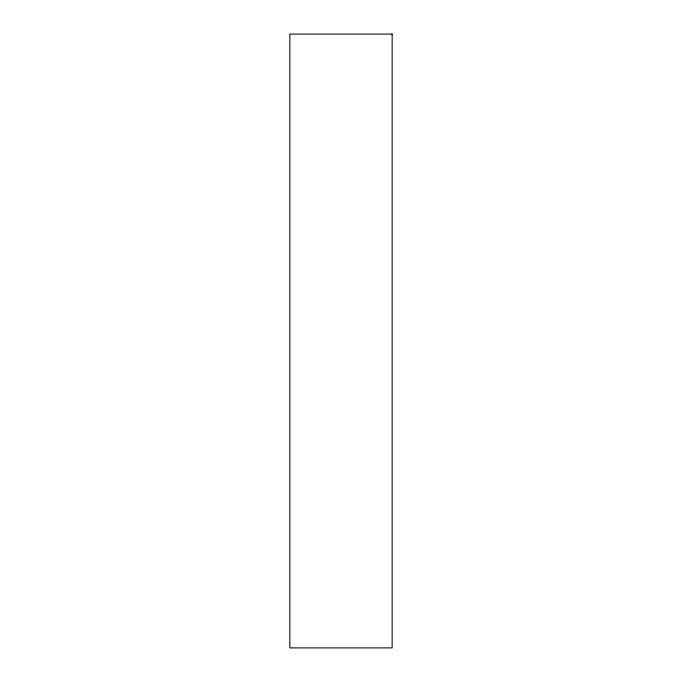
<?xml version="1.0" encoding="UTF-8"?>
<svg xmlns="http://www.w3.org/2000/svg" width="682" height="682" viewBox="0 0 682 682"><rect width="100%" height="100%" fill="white"/><g stroke="black" fill="none" stroke-linecap="round" stroke-linejoin="round"><path stroke-width="1.02" d="M392.15 34.1L289.85 34.1L289.85 647.9L392.15 647.9L392.15 34.1"/></g></svg>
